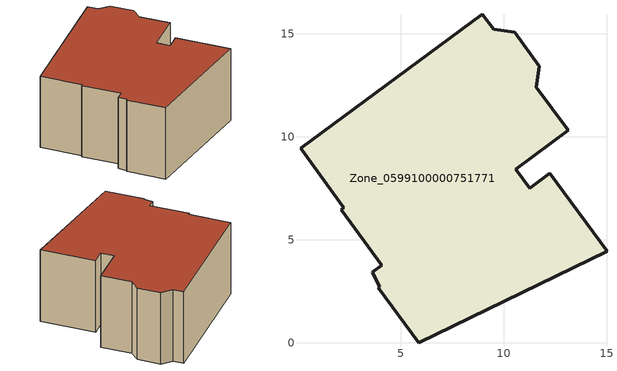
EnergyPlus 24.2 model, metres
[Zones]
Zone_0599100000751771
 floor ground (C_G): 4.1,3.77 2.12,6.45 2.26,6.55 0.15,9.44 8.97,15.95 9.51,15.22 10.53,15.06 11.73,13.43 11.58,12.4 13.13,10.31 10.59,8.43 11.27,7.51 12.24,8.23 15.01,4.45 5.88,0 3.91,2.68 3.98,2.73 3.62,3.42 z0
 wall outside (C_F): 11.58,12.4 11.73,13.43 10.53,15.06 9.51,15.22 8.97,15.95 0.15,9.44 2.26,6.55 2.12,6.45 4.1,3.77 3.62,3.42 3.98,2.73 3.91,2.68 5.88,0 15.01,4.45 12.24,8.23 11.27,7.51 10.59,8.43 13.13,10.31 11.58,12.4 z0:6.7
 roof outside (C_R): 2.12,6.45 4.1,3.77 3.62,3.42 3.98,2.73 3.91,2.68 5.88,0 15.01,4.45 12.24,8.23 11.27,7.51 10.59,8.43 13.13,10.31 11.58,12.4 11.73,13.43 10.53,15.06 9.51,15.22 8.97,15.95 0.15,9.44 2.26,6.55 z6.7
[BUILDING]
Pand.0599100000751771: North Axis=0; Terrain=City; Loads Convergence Tolerance Value=0.04; Temperature Convergence Tolerance Value=0.4; Solar Distribution=FullExterior; Maximum Number of Warmup Days=25; Minimum Number of Warmup Days=1
[Site:Location]
Rotterdam.The.Hague.AP_ZH_NLD Design_Conditions: Latitude=51.96; Longitude=4.45; Time Zone=1; Elevation=-4.5
[SITE:GROUNDTEMPERATURE:BUILDINGSURFACE]
18, 18, 18, 18, 18, 18, 18, 18, 18, 18, 18, 18
[MATERIAL] Thermal Absorptance=0.9; Solar Absorptance=0.7; Visible Absorptance=0.7
Name | Roughness | Thickness | Conductivity | Density | Specific Heat
G.D.2006-2014 | MediumSmooth | 0.15 | 0.06 | 540 | 1210
F.D.2006-2014 | Rough | 0.3 | 0.12 | 1920 | 840
R.D.2006-2014 | MediumRough | 0.2 | 0.08 | 1500 | 1000
[CONSTRUCTION]
C_G: G.D.2006-2014
C_F: F.D.2006-2014
C_R: R.D.2006-2014
[ZONE]
Zone_0599100000751771: Type=1; Multiplier=1; Ceiling Height=Autocalculate; Volume=Autocalculate; Floor Area=autocalculate; Part of Total Floor Area=Yes
[ZONEINFILTRATION:DESIGNFLOWRATE]
Infil_Zone_0599100000751771: Zone or ZoneList or Space or SpaceList=Zone_0599100000751771; Schedule=AlwaysOn; Design Flow Rate Calculation Method=Flow/Area; Flow Rate per Floor Area=0.0021; Constant Term Coefficient=1; Temperature Term Coefficient=0; Velocity Term Coefficient=0; Velocity Squared Term Coefficient=0
[HVACTEMPLATE:ZONE:IDEALLOADSAIRSYSTEM]
Zone_0599100000751771: Maximum Heating Supply Air Temperature=50; Minimum Cooling Supply Air Temperature=13; Maximum Heating Supply Air Humidity Ratio=0.0156; Minimum Cooling Supply Air Humidity Ratio=0.0077; Heating Limit=NoLimit; Cooling Limit=NoLimit; Dehumidification Control Type=ConstantSensibleHeatRatio; Cooling Sensible Heat Ratio=0.7; Dehumidification Setpoint=60; Humidification Control Type=None; Humidification Setpoint=30; Outdoor Air Method=None; Outdoor Air Flow Rate per Person=0.00944; Outdoor Air Flow Rate per Zone Floor Area=0; Outdoor Air Flow Rate per Zone=0; Demand Controlled Ventilation Type=None; Outdoor Air Economizer Type=NoEconomizer; Heat Recovery Type=None; Sensible Heat Recovery Effectiveness=0.7; Latent Heat Recovery Effectiveness=0.65
[ZONECONTROL:THERMOSTAT]
ThermostatControl_Zone_0599100000751771: Zone or ZoneList=Zone_0599100000751771; Control Type Schedule=DualSetpointControlType; Control 1=Thermostat_Zone_0599100000751771; Temperature Difference Between Cutout And Setpoint=0
[THERMOSTATSETPOINT:DUALSETPOINT]
Thermostat_Zone_0599100000751771: Heating Setpoint Temperature Schedule=HeatingSetpoint_Zone_0599100000751771; Cooling Setpoint Temperature Schedule=CoolingSetpoint_Zone_0599100000751771
[SCHEDULE:COMPACT]
HeatingSetpoint_Zone_0599100000751771: Through: 12/31, For: AllDays, Until: 24:00, 21
CoolingSetpoint_Zone_0599100000751771: Through: 12/31, For: AllDays, Until: 24:00, 24
DualSetpointControlType: Through: 12/31, For: AllDays, Until: 24:00, 4
AlwaysOn: Through: 12/31, For: AllDays, Until: 24:00, 1
